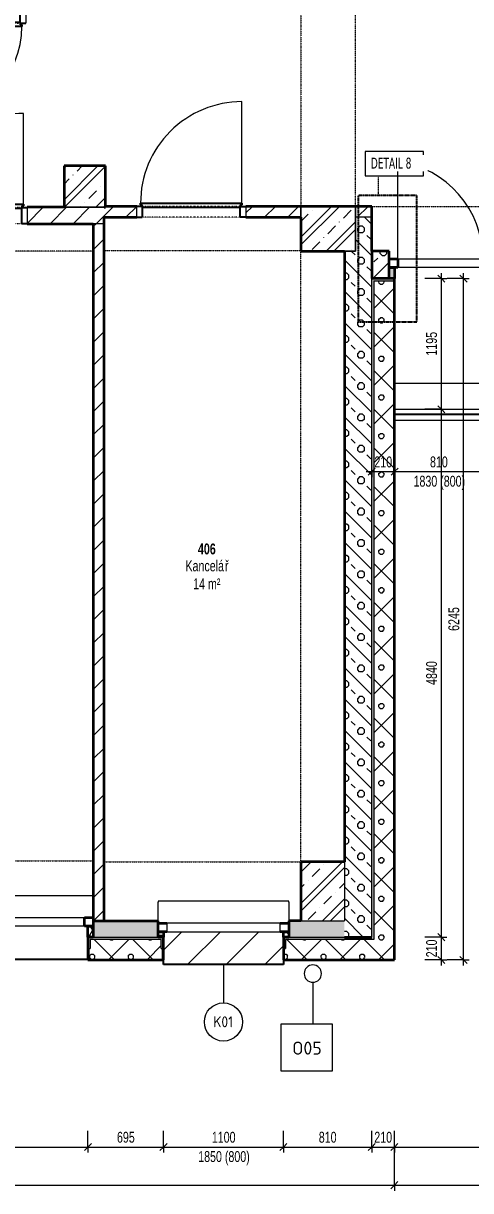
# Model space of a CAD drawing. Header units: millimetres. Extents: x -17526 to 208316, y -45352 to 20466.
# Drawn here: x 142228 to 146331, y -32550 to -21850 of the extents above; entities that cross this region are included whole.
import ezdxf

# ---------------------------------------------------------------- set-up
doc = ezdxf.new("R2010")
doc.units = ezdxf.units.MM
for name, pattern in [('3_Čárkovaná 2_5mm', [5, 2.5, -2.5]), ('Dash dot dot', [5, 2, -1, 0, -1, 0, -1]), ('Čerchovaná se dvěma tečkami', [2.59, 1, -0.53, 0, -0.53, 0, -0.53])]:
    doc.linetypes.add(name, pattern=pattern)
for name, color, linetype, lineweight in [('A-ANNO-DIMS', 211, 'Continuous', 9), ('A-ANNO-DIMS-50', 211, 'Continuous', 9), ('A-AREA-IDEN', 2, 'Continuous', 9), ('A-DETL', 90, 'Continuous', 9), ('A-DOOR', 31, 'Continuous', 9), ('A-DOOR-FRAM', 31, 'Continuous', 9), ('A-FLOR', 192, 'Continuous', 9), ('A-FLOR-HRAL', 11, 'Continuous', 9), ('A-GENM', 13, 'Continuous', 9), ('A-GLAZ', 151, 'Continuous', 9), ('A-ROOF-OTLN', 132, 'Continuous', 13), ('A-WALL', 113, 'Continuous', 9), ('A-WALL-PATT', 111, 'Continuous', 9), ('E-POWR-CNDT-IDEN', 130, 'Continuous', 9), ('E-POWR-RISE', 130, 'Continuous', 13), ('G-ANNO-TEXT', 231, 'Continuous', 9), ('Q-SPCQ', 91, 'Continuous', 9), ('Q-SPCQ-IDEN', 132, 'Continuous', 9), ('S-COLS', 52, 'Continuous', 9)]:
    doc.layers.add(name, color=color, linetype=linetype, lineweight=lineweight)
doc.styles.add('Arial_4', font='arial.ttf', dxfattribs={"width": 0.7, "height": 100})
doc.styles.add('Arial_B', font='arialbd.ttf', dxfattribs={"width": 0.7, "height": 100})
doc.styles.add('ISOCPEUR', font='isocpeur.ttf', dxfattribs={"width": 0.9, "height": 100})
doc.styles.add('ISOCPEUR_1', font='isocpeur.ttf', dxfattribs={"height": 119.0625})
doc.styles.add('Tahoma', font='tahoma.ttf', dxfattribs={"width": 0.7, "height": 100})
doc.dimstyles.new('Vnitřní_-_průhledné', dxfattribs={"dimscale": 304.8, "dimtxt": 102.02594, "dimasz": 0.213255, "dimexe": 0.164042, "dimexo": 0.0625, "dimgap": 0.032808, "dimtad": 1, "dimdec": 0, "dimrnd": 5, "dimzin": 0, "dimdsep": 46, "dimtxsty": 'Arial_4', "dimblk1": 'OBLIQUE', "dimblk2": 'OBLIQUE', "dimsah": 1, "dimcen": 0.09, "dimdle": 0.164042, "dimazin": 0, "dimtfac": 1, "dimtdec": 4, "dimtix": 1, "dimtmove": 0, "dimatfit": 3, "dimfxl": 0.492126, "dimfxlon": 1, "dimtvp": 1, "dimtolj": 1, "dimtzin": 0, "dimarcsym": 2})
pattern_1 = [(45, (73033.68, 0), (-106.06602, 106.06602), [])]
pattern_2 = [(45, (73033.68, 0), (0.0007, 353.5527), []), (315, (73033.68, 0), (353.5527, -0.0007), []), (270, (73187.36, 9.56), (176.771, -176.771), [19.139, -334.416]), (270, (73233.55, 9.56), (176.771, -176.771), [19.139, -334.416]), (0, (73200.25, 23.1), (176.771, 176.771), [19.139, -334.416]), (0, (73200.25, -23.1), (176.771, 176.771), [19.139, -334.416]), (45, (73187.36, 9.56), (0.0007, 353.5527), [19.139, -230.861]), (45, (73220.03, -23.1), (0.0007, 353.5527), [19.139, -230.861]), (315, (73220.03, 23.1), (353.5534, 0), [19.139, -230.861]), (315, (73187.36, -9.56), (353.5527, -0.0007), [19.139, -230.861])]
pattern_3 = [(45, (73033.68, 0), (-179.6051, 179.6051), []), (45, (73105.52, 0), (-179.6051, 179.6051), []), (45, (73249.2, 0), (-107.7631, 251.4472), [101.6, -50.8, 1.676, -49.124])]

# ---------------------------------------------------------------- blocks, each defined once
blk = doc.blocks.new('OKNO_1k_nadsvetlik - OKNO_1k_nadsvetlik_1200 x 1850-2306719-2NP_NÁVRH B')
at = {"layer": 'A-GLAZ', "lineweight": 13}
h = blk.add_hatch(dxfattribs=at)
h.set_pattern_fill('FP_138', color=256, style=0, pattern_type=2)
h.set_pattern_definition([(0, (-71029.84, 30151.56), (75, 43.3), [50, -100]), (60, (-70979.84, 30151.56), (0.0011, 86.601905), [50, -100]), (300, (-70979.84, 30151.56), (74.9989, -43.301905), [50, -100])])
h.paths.add_polyline_path([(-600, -75), (-550, -75), (-550, -25), (-600, -25)])
h.paths.add_polyline_path([(599, -75), (600, -75), (600, -25), (550, -25), (550, -75), (570, -75)])
at = {"layer": 'A-GLAZ', "lineweight": 35}
for p, q in [((-600, 55), (-520, 55)), ((520, 55), (600, 55)), ((-600, -25), (-550, -25)), ((-520, -25), (-600, -25)), ((-550, -25), (-550, -75)), ((600, -25), (520, -25)), ((550, -25), (600, -25)), ((550, -75), (550, -25))]:
    blk.add_line(p, q, dxfattribs=at)
at = {"layer": 'A-GLAZ', "lineweight": 13}
for p, q in [((520, 55), (-520, 55)), ((-520, 55), (-520, -25)), ((520, -25), (520, 55)), ((-520, -25), (520, -25))]:
    blk.add_line(p, q, dxfattribs=at)
blk = doc.blocks.new('parapet s nosem_vnitní - parapet s nosem_vnitní-1280362-2NP_NÁVRH B')
at = {"layer": 'A-GENM', "lineweight": 13}
for p, q in [((600, 200), (-600, 200)), ((-600, 200), (-600, 190)), ((-600, 20), (-600, 190)), ((600, 190), (600, 200)), ((600, 190), (600, 20))]:
    blk.add_line(p, q, dxfattribs=at)
blk = doc.blocks.new('parapet_ext - parapet_ext-1802165-2NP_NÁVRH B')
at = {"layer": 'Q-SPCQ', "lineweight": 13}
h = blk.add_hatch(dxfattribs=at)
h.set_pattern_fill('FP_139', color=21, style=0, pattern_type=2)
h.set_pattern_definition([(45, (-71029.84, 30176.56), (-176.7767, 176.7767), [])])
h.paths.add_polyline_path([(550, -300), (550, 0), (-550, 0), (-550, -300), (520, -300)])
at = {"layer": 'Q-SPCQ', "color": 241, "lineweight": 25}
for p, q in [((-550, -300), (-550, -258)), ((550, -300), (-550, -300)), ((550, -258), (550, -300))]:
    blk.add_line(p, q, dxfattribs=at)
blk = doc.blocks.new('DVERE_1k_oblozka - DD03_01_900x1970_koupelna-1549518-2NP_NÁVRH B')
at = {"layer": 'A-DOOR', "lineweight": 13}
for p, q in [((-500, 53), (-450, 53)), ((-500, -47), (-500, 53)), ((-450, 53), (-450, -47)), ((450, 53), (500, 53)), ((450, -47), (450, 53)), ((500, 53), (500, -47)), ((-450, -47), (-500, -47)), ((-465, -47), (-465, -1007)), ((355, -77), (-355, -77)), ((500, -47), (450, -47)), ((465, -77), (465, -47))]:
    blk.add_line(p, q, dxfattribs=at)
at = {"layer": 'A-DOOR', "linetype": 'Čerchovaná se dvěma tečkami', "lineweight": 13}
for p, q in [((-450, 53), (450, 53)), ((-450, -47), (450, -47))]:
    blk.add_line(p, q, dxfattribs=at)
at = {"layer": 'A-DOOR', "lineweight": 25}
for p, q in [((-465, -62), (-450, -62)), ((-465, -77), (-465, -62)), ((465, -77), (-465, -77)), ((-450, -37), (450, -37)), ((-450, -62), (-450, -47)), ((450, -47), (450, -62)), ((450, -62), (465, -62)), ((465, -62), (465, -77))]:
    blk.add_line(p, q, dxfattribs=at)
at = {"layer": 'A-DOOR', "lineweight": 13}
blk.add_arc((-465, -77), 930, 270, 0, dxfattribs=at)
at = {"layer": 'A-DOOR-FRAM', "lineweight": 25}
for p, q in [((-500, 53), (-450, 53)), ((-450, 53), (-450, -47)), ((450, -47), (450, 53)), ((500, 53), (450, 53)), ((-450, -47), (-500, -47)), ((450, -47), (500, -47))]:
    blk.add_line(p, q, dxfattribs=at)
blk = doc.blocks.new('DVERE_1k_oblozka - DD03_01_800x1970_koupelna-1549528-2NP_NÁVRH B')
at = {"layer": 'A-DOOR', "lineweight": 13}
for p, q in [((-450, 78), (-400, 78)), ((-450, -72), (-450, 78)), ((-400, 78), (-400, -72)), ((400, 78), (450, 78)), ((400, -72), (400, 78)), ((450, 78), (450, -72)), ((-400, -72), (-450, -72)), ((-415, -72), (-415, -932)), ((305, -102), (-305, -102)), ((450, -72), (400, -72)), ((415, -102), (415, -72))]:
    blk.add_line(p, q, dxfattribs=at)
at = {"layer": 'A-DOOR', "linetype": 'Čerchovaná se dvěma tečkami', "lineweight": 13}
for p, q in [((-400, 78), (400, 78)), ((-400, -72), (400, -72))]:
    blk.add_line(p, q, dxfattribs=at)
at = {"layer": 'A-DOOR', "lineweight": 25}
for p, q in [((-415, -87), (-400, -87)), ((-415, -102), (-415, -87)), ((415, -102), (-415, -102)), ((-400, -62), (400, -62)), ((-400, -87), (-400, -72)), ((400, -72), (400, -87)), ((400, -87), (415, -87)), ((415, -87), (415, -102))]:
    blk.add_line(p, q, dxfattribs=at)
at = {"layer": 'A-DOOR', "lineweight": 13}
blk.add_arc((-415, -102), 830, 270, 0, dxfattribs=at)
at = {"layer": 'A-DOOR-FRAM', "lineweight": 25}
for p, q in [((-450, 78), (-400, 78)), ((-400, 78), (-400, -72)), ((400, -72), (400, 78)), ((450, 78), (400, 78)), ((-400, -72), (-450, -72)), ((400, -72), (450, -72))]:
    blk.add_line(p, q, dxfattribs=at)
blk = doc.blocks.new('DVERE_1k_oblozka - DD03_01_800x1970_koupelna-1549510-2NP_NÁVRH B')
at = {"layer": 'A-DOOR', "lineweight": 13}
for p, q in [((-450, 53), (-400, 53)), ((-450, -47), (-450, 53)), ((-400, 53), (-400, -47)), ((400, 53), (450, 53)), ((400, -47), (400, 53)), ((450, 53), (450, -47)), ((-400, -47), (-450, -47)), ((-415, -47), (-415, -907)), ((305, -77), (-305, -77)), ((450, -47), (400, -47)), ((415, -77), (415, -47))]:
    blk.add_line(p, q, dxfattribs=at)
at = {"layer": 'A-DOOR', "linetype": 'Čerchovaná se dvěma tečkami', "lineweight": 13}
for p, q in [((-400, 53), (400, 53)), ((-400, -47), (400, -47))]:
    blk.add_line(p, q, dxfattribs=at)
at = {"layer": 'A-DOOR', "lineweight": 25}
for p, q in [((-415, -62), (-400, -62)), ((-415, -77), (-415, -62)), ((415, -77), (-415, -77)), ((-400, -37), (400, -37)), ((-400, -62), (-400, -47)), ((400, -47), (400, -62)), ((400, -62), (415, -62)), ((415, -62), (415, -77))]:
    blk.add_line(p, q, dxfattribs=at)
at = {"layer": 'A-DOOR', "lineweight": 13}
blk.add_arc((-415, -77), 830, 270, 0, dxfattribs=at)
at = {"layer": 'A-DOOR-FRAM', "lineweight": 25}
for p, q in [((-450, 53), (-400, 53)), ((-400, 53), (-400, -47)), ((400, -47), (400, 53)), ((450, 53), (400, 53)), ((-400, -47), (-450, -47)), ((400, -47), (450, -47))]:
    blk.add_line(p, q, dxfattribs=at)
blk = doc.blocks.new('OKNO_4k_nadsvetlik_dveře - OKNO_4k_nadsvetlik_dveře_4730 x 1830-1978423-2NP_NÁVRH B')
at = {"layer": 'A-GLAZ', "lineweight": 13}
h = blk.add_hatch(dxfattribs=at)
h.set_pattern_fill('FP_161', color=21, style=0, pattern_type=2)
h.set_pattern_definition([(0, (-74914.626, 24064.283), (75, 43.3), [50, -100]), (60, (-74864.626, 24064.283), (0.0011, 86.601905), [50, -100]), (300, (-74864.626, 24064.283), (74.9989, -43.301905), [50, -100])])
h.paths.add_polyline_path([(2315, -125), (2365, -125), (2365, -25), (2315, -25), (2315, -125)])
h.paths.add_polyline_path([(-2325, -125), (-2315, -125), (-2315, -25), (-2365, -25), (-2365, -125)])
at = {"layer": 'A-GLAZ', "color": 20, "lineweight": 35}
for p, q in [((-2365, 55), (-2285, 55)), ((-2285, 55), (-2285, -25)), ((-1505, 55), (-1425, 55)), ((-1505, -25), (-1505, 55)), ((-1425, 55), (-1425, -25)), ((-225, 55), (-145, 55)), ((-225, -25), (-225, 55)), ((-145, 55), (-145, -25)), ((1055, 55), (1135, 55)), ((1055, -25), (1055, 55)), ((1135, 55), (1135, -25)), ((2285, 55), (2365, 55)), ((2285, -25), (2285, 55)), ((-2365, -25), (-2315, -25)), ((-2285, -25), (-2365, -25)), ((-2315, -25), (-2315, -125)), ((-1425, -25), (-1505, -25)), ((-145, -25), (-225, -25)), ((1135, -25), (1055, -25)), ((2365, -25), (2285, -25)), ((2315, -25), (2365, -25)), ((2315, -125), (2315, -25))]:
    blk.add_line(p, q, dxfattribs=at)
at = {"layer": 'A-GLAZ', "color": 21, "lineweight": 13}
for p, q in [((-2285, 55), (-1505, 55)), ((-1425, 55), (-225, 55)), ((-145, 55), (1055, 55)), ((1135, 55), (2285, 55)), ((-1505, -25), (-2285, -25)), ((-1475, -126), (-1475, -25)), ((-225, -25), (-1425, -25)), ((1055, -25), (-145, -25)), ((2285, -25), (1135, -25)), ((-1465, -126), (-1475, -126))]:
    blk.add_line(p, q, dxfattribs=at)
blk = doc.blocks.new('Zábradlí - Zábradlí-1250078-2NP_NÁVRH B')
at = {"layer": 'A-FLOR-HRAL', "color": 21, "lineweight": 13}
for p, q in [((72598, -25437), (77232, -25437)), ((72598, -25487), (77232, -25487))]:
    blk.add_line(p, q, dxfattribs=at)
blk = doc.blocks.new('OKNO_3k_nadsvetlik - OKNO_3k_nadsvetlik_3460 x 1800-2306715-2NP_NÁVRH B')
at = {"layer": 'A-GLAZ', "lineweight": 13}
h = blk.add_hatch(dxfattribs=at)
h.set_pattern_fill('FP_213', color=21, style=0, pattern_type=2)
h.set_pattern_definition([(0, (-68106.38, 30151.56), (75, 43.3), [50, -100]), (60, (-68056.38, 30151.56), (0.0011, 86.601905), [50, -100]), (300, (-68056.38, 30151.56), (74.9989, -43.301905), [50, -100])])
h.paths.add_polyline_path([(1680, -75), (1730, -75), (1730, 25), (1680, 25)])
h.paths.add_polyline_path([(-1680, -75), (-1680, -75), (-1680, 25), (-1730, 25), (-1730, -75), (-1685, -75)])
at = {"layer": 'A-GLAZ', "color": 20, "lineweight": 35}
for p, q in [((-1730, 105), (-1650, 105)), ((-1730, 75), (-1730, 105)), ((-1730, 25), (-1680, 25)), ((-1650, 25), (-1730, 25)), ((-1680, 25), (-1680, -75)), ((-1650, 105), (-1650, 25)), ((-620, 105), (-540, 105)), ((-620, 25), (-620, 105)), ((-540, 25), (-620, 25)), ((-540, 105), (-540, 25)), ((540, 105), (620, 105)), ((540, 25), (540, 105)), ((620, 25), (540, 25)), ((620, 105), (620, 25)), ((1650, 105), (1730, 105)), ((1650, 25), (1650, 105)), ((1730, 25), (1650, 25)), ((1680, 25), (1730, 25)), ((1680, -75), (1680, 25))]:
    blk.add_line(p, q, dxfattribs=at)
at = {"layer": 'A-GLAZ', "color": 21, "lineweight": 13}
for p, q in [((-1650, 105), (-620, 105)), ((-620, 25), (-1650, 25)), ((-540, 105), (540, 105)), ((540, 25), (-540, 25)), ((620, 105), (1650, 105)), ((1650, 25), (620, 25))]:
    blk.add_line(p, q, dxfattribs=at)
blk = doc.blocks.new('parapet s nosem_vnitní - parapet s nosem_vnitní-1466567-2NP_NÁVRH B')
at = {"layer": 'A-GENM', "color": 21, "lineweight": 13}
for p, q in [((1730, 200), (-1730, 200)), ((-1730, 200), (-1730, 190)), ((-1730, 0), (-1730, 190))]:
    blk.add_line(p, q, dxfattribs=at)
blk = doc.blocks.new('parapet_ext - parapet_ext-1802069-2NP_NÁVRH B')
at = {"layer": 'Q-SPCQ', "color": 21, "lineweight": 13}
blk.add_line((1680, -300), (-1680, -300), dxfattribs=at)
blk = doc.blocks.new('DIMBLOCK47-2NP_NÁVRH B')
at = {"layer": 'A-ANNO-DIMS-50'}
for p, q in [((145631, -32150), (145631, -32000)), ((150265, -32150), (150265, -32000)), ((145581, -32150), (150265, -32150)), ((145631, -32150), (145631, -32200)), ((150265, -32150), (150265, -32200))]:
    blk.add_line(p, q, dxfattribs=at)
at = {"layer": 'A-ANNO-DIMS-50', "lineweight": 18}
for p, q in [((145631, -32150), (145599, -32183)), ((145631, -32150), (145664, -32118)), ((150265, -32150), (150233, -32183)), ((150265, -32150), (150298, -32118))]:
    blk.add_line(p, q, dxfattribs=at)
at = {"layer": 'A-ANNO-DIMS-50', "color": 0, "insert": (147842, -32010), "char_height": 100, "width": 256.16, "attachment_point": 1, "line_spacing_factor": 0.941778, "style": 'Arial_4'}
blk.add_mtext('4635', dxfattribs=at)
blk = doc.blocks.new('_Oblique')
at = {"color": 0, "linetype": 'ByBlock', "lineweight": -2}
blk.add_line((-0.5, -0.5), (0.5, 0.5), dxfattribs=at)
blk = doc.blocks.new('DIMBLOCK65-2NP_NÁVRH B')
at = {"layer": 'A-ANNO-DIMS-50'}
for p, q in [((145423, -25959), (145423, -25809)), ((145633, -25959), (145633, -25809)), ((145373, -25959), (145633, -25959)), ((145423, -25959), (145423, -26009)), ((145633, -25959), (145633, -26009))]:
    blk.add_line(p, q, dxfattribs=at)
at = {"layer": 'A-ANNO-DIMS-50', "lineweight": 18}
for p, q in [((145423, -25959), (145391, -25992)), ((145423, -25959), (145456, -25927)), ((145633, -25959), (145601, -25992)), ((145633, -25959), (145666, -25927))]:
    blk.add_line(p, q, dxfattribs=at)
at = {"layer": 'A-ANNO-DIMS-50', "color": 0, "insert": (145448, -25820), "char_height": 100, "width": 192.12, "attachment_point": 1, "line_spacing_factor": 0.941778, "style": 'Arial_4'}
blk.add_mtext('210', dxfattribs=at)
blk = doc.blocks.new('DIMBLOCK66-2NP_NÁVRH B')
at = {"layer": 'A-ANNO-DIMS-50'}
for p, q in [((145633, -25959), (145633, -25809)), ((146443, -25959), (146443, -25809)), ((145633, -25959), (146443, -25959)), ((145633, -25959), (145633, -26009)), ((146443, -25959), (146443, -26009))]:
    blk.add_line(p, q, dxfattribs=at)
at = {"layer": 'A-ANNO-DIMS-50', "lineweight": 18}
for p, q in [((145633, -25959), (145601, -25992)), ((145633, -25959), (145666, -25927)), ((146443, -25959), (146411, -25992)), ((146443, -25959), (146476, -25927))]:
    blk.add_line(p, q, dxfattribs=at)
at = {"layer": 'A-ANNO-DIMS-50', "color": 0, "char_height": 100, "attachment_point": 1, "line_spacing_factor": 0.941778, "style": 'Arial_4'}
for s, insert, width in [('810', (145958, -25820), 192.12), ('1830 (800)', (145807, -25997), 555.65)]:
    blk.add_mtext(s, dxfattribs=dict(at, insert=insert, width=width))
blk = doc.blocks.new('DIMBLOCK83-2NP_NÁVRH B')
at = {"layer": 'A-ANNO-DIMS-50'}
for p, q in [((139460, -32150), (139460, -31888)), ((142820, -32150), (142820, -32000)), ((139460, -32150), (142820, -32150)), ((139460, -32150), (139460, -32200)), ((142820, -32150), (142820, -32200))]:
    blk.add_line(p, q, dxfattribs=at)
at = {"layer": 'A-ANNO-DIMS-50', "lineweight": 18}
for p, q in [((139460, -32150), (139428, -32183)), ((139460, -32150), (139493, -32118)), ((142820, -32150), (142788, -32183)), ((142820, -32150), (142853, -32118))]:
    blk.add_line(p, q, dxfattribs=at)
at = {"layer": 'A-ANNO-DIMS-50', "color": 0, "char_height": 100, "attachment_point": 1, "line_spacing_factor": 0.941778, "style": 'Arial_4'}
for s, insert, width in [('3360', (141033, -32010), 256.16), ('1800 (800)', (140909, -32187), 555.65)]:
    blk.add_mtext(s, dxfattribs=dict(at, insert=insert, width=width))
blk = doc.blocks.new('DIMBLOCK84-2NP_NÁVRH B')
at = {"layer": 'A-ANNO-DIMS-50'}
for p, q in [((142820, -32150), (142820, -32000)), ((143514, -32150), (143514, -32000)), ((142820, -32150), (143514, -32150)), ((142820, -32150), (142820, -32200)), ((143514, -32150), (143514, -32200))]:
    blk.add_line(p, q, dxfattribs=at)
at = {"layer": 'A-ANNO-DIMS-50', "lineweight": 18}
for p, q in [((142820, -32150), (142788, -32183)), ((142820, -32150), (142853, -32118)), ((143514, -32150), (143481, -32183)), ((143514, -32150), (143546, -32118))]:
    blk.add_line(p, q, dxfattribs=at)
at = {"layer": 'A-ANNO-DIMS-50', "color": 0, "insert": (143087, -32010), "char_height": 100, "width": 192.12, "attachment_point": 1, "line_spacing_factor": 0.941778, "style": 'Arial_4'}
blk.add_mtext('695', dxfattribs=at)
blk = doc.blocks.new('DIMBLOCK85-2NP_NÁVRH B')
at = {"layer": 'A-ANNO-DIMS-50'}
for p, q in [((143514, -32150), (143514, -32000)), ((144614, -32150), (144614, -32000)), ((143514, -32150), (144614, -32150)), ((143514, -32150), (143514, -32200)), ((144614, -32150), (144614, -32200))]:
    blk.add_line(p, q, dxfattribs=at)
at = {"layer": 'A-ANNO-DIMS-50', "lineweight": 18}
for p, q in [((143514, -32150), (143481, -32183)), ((143514, -32150), (143546, -32118)), ((144614, -32150), (144581, -32183)), ((144614, -32150), (144646, -32118))]:
    blk.add_line(p, q, dxfattribs=at)
at = {"layer": 'A-ANNO-DIMS-50', "color": 0, "char_height": 100, "attachment_point": 1, "line_spacing_factor": 0.941778, "style": 'Arial_4'}
for s, insert, width in [('1100', (143957, -32010), 256.16), ('1850 (800)', (143832, -32187), 555.65)]:
    blk.add_mtext(s, dxfattribs=dict(at, insert=insert, width=width))
blk = doc.blocks.new('DIMBLOCK86-2NP_NÁVRH B')
at = {"layer": 'A-ANNO-DIMS-50'}
for p, q in [((144614, -32150), (144614, -32000)), ((145423, -32150), (145423, -32000)), ((144614, -32150), (145423, -32150)), ((144614, -32150), (144614, -32200)), ((145423, -32150), (145423, -32200))]:
    blk.add_line(p, q, dxfattribs=at)
at = {"layer": 'A-ANNO-DIMS-50', "lineweight": 18}
for p, q in [((144614, -32150), (144581, -32183)), ((144614, -32150), (144646, -32118)), ((145423, -32150), (145391, -32183)), ((145423, -32150), (145456, -32118))]:
    blk.add_line(p, q, dxfattribs=at)
at = {"layer": 'A-ANNO-DIMS-50', "color": 0, "insert": (144938, -32010), "char_height": 100, "width": 192.12, "attachment_point": 1, "line_spacing_factor": 0.941778, "style": 'Arial_4'}
blk.add_mtext('810', dxfattribs=at)
blk = doc.blocks.new('DIMBLOCK87-2NP_NÁVRH B')
at = {"layer": 'A-ANNO-DIMS-50'}
for p, q in [((145423, -32150), (145423, -32000)), ((145631, -32150), (145631, -32000)), ((145423, -32150), (145681, -32150)), ((145423, -32150), (145423, -32200)), ((145631, -32150), (145631, -32200))]:
    blk.add_line(p, q, dxfattribs=at)
at = {"layer": 'A-ANNO-DIMS-50', "lineweight": 18}
for p, q in [((145423, -32150), (145391, -32183)), ((145423, -32150), (145456, -32118)), ((145631, -32150), (145599, -32183)), ((145631, -32150), (145664, -32118))]:
    blk.add_line(p, q, dxfattribs=at)
at = {"layer": 'A-ANNO-DIMS-50', "color": 0, "insert": (145447, -32010), "char_height": 100, "width": 192.12, "attachment_point": 1, "line_spacing_factor": 0.941778, "style": 'Arial_4'}
blk.add_mtext('210', dxfattribs=at)
blk = doc.blocks.new('DIMBLOCK96-2NP_NÁVRH B')
at = {"layer": 'A-ANNO-DIMS-50'}
for p, q in [((126317, -32500), (126317, -32150)), ((145631, -32500), (145631, -32170)), ((126267, -32500), (145631, -32500)), ((126317, -32500), (126317, -32550)), ((145631, -32500), (145631, -32550))]:
    blk.add_line(p, q, dxfattribs=at)
at = {"layer": 'A-ANNO-DIMS-50', "lineweight": 18}
for p, q in [((126317, -32500), (126285, -32532)), ((126317, -32500), (126350, -32467)), ((145631, -32500), (145599, -32532)), ((145631, -32500), (145664, -32467))]:
    blk.add_line(p, q, dxfattribs=at)
at = {"layer": 'A-ANNO-DIMS-50', "color": 0, "insert": (135841, -32360), "char_height": 100, "width": 320.2, "attachment_point": 1, "line_spacing_factor": 0.941778, "style": 'Arial_4'}
blk.add_mtext('19315', dxfattribs=at)
blk = doc.blocks.new('DIMBLOCK97-2NP_NÁVRH B')
at = {"layer": 'A-ANNO-DIMS-50'}
for p, q in [((145631, -32500), (145631, -32170)), ((150265, -32500), (150265, -32150)), ((145631, -32500), (150265, -32500)), ((145631, -32500), (145631, -32550)), ((150265, -32500), (150265, -32550))]:
    blk.add_line(p, q, dxfattribs=at)
at = {"layer": 'A-ANNO-DIMS-50', "lineweight": 18}
for p, q in [((145631, -32500), (145599, -32532)), ((145631, -32500), (145664, -32467)), ((150265, -32500), (150233, -32532)), ((150265, -32500), (150298, -32467))]:
    blk.add_line(p, q, dxfattribs=at)
at = {"layer": 'A-ANNO-DIMS-50', "color": 0, "insert": (147842, -32360), "char_height": 100, "width": 256.16, "attachment_point": 1, "line_spacing_factor": 0.941778, "style": 'Arial_4'}
blk.add_mtext('4635', dxfattribs=at)
blk = doc.blocks.new('DIMBLOCK99-2NP_NÁVRH B')
at = {"layer": 'A-ANNO-DIMS-50', "lineweight": 18}
for p, q in [((146266, -24190), (146233, -24158)), ((146266, -24190), (146298, -24223)), ((146266, -30435), (146233, -30402)), ((146266, -30435), (146298, -30467))]:
    blk.add_line(p, q, dxfattribs=at)
at = {"layer": 'A-ANNO-DIMS-50'}
for p, q in [((146266, -30485), (146266, -24140)), ((146266, -24190), (146116, -24190)), ((146266, -24190), (146316, -24190)), ((146266, -30435), (146116, -30435)), ((146266, -30435), (146316, -30435))]:
    blk.add_line(p, q, dxfattribs=at)
at = {"layer": 'A-ANNO-DIMS-50', "color": 0, "insert": (146126, -27419), "char_height": 100, "width": 256.16, "attachment_point": 1, "rotation": 90, "line_spacing_factor": 0.941778, "style": 'Arial_4'}
blk.add_mtext('6245', dxfattribs=at)
blk = doc.blocks.new('DIMBLOCK136-2NP_NÁVRH B')
at = {"layer": 'A-ANNO-DIMS-50'}
for p, q in [((146062, -30227), (145912, -30227)), ((146062, -30485), (146062, -30227)), ((146062, -30227), (146112, -30227)), ((146062, -30435), (145912, -30435)), ((146062, -30435), (146112, -30435))]:
    blk.add_line(p, q, dxfattribs=at)
at = {"layer": 'A-ANNO-DIMS-50', "lineweight": 18}
for p, q in [((146062, -30227), (146029, -30194)), ((146062, -30227), (146094, -30259)), ((146062, -30435), (146029, -30402)), ((146062, -30435), (146094, -30467))]:
    blk.add_line(p, q, dxfattribs=at)
at = {"layer": 'A-ANNO-DIMS-50', "color": 0, "insert": (145922, -30411), "char_height": 100, "width": 192.12, "attachment_point": 1, "rotation": 90, "line_spacing_factor": 0.941778, "style": 'Arial_4'}
blk.add_mtext('210', dxfattribs=at)
blk = doc.blocks.new('DIMBLOCK137-2NP_NÁVRH B')
at = {"layer": 'A-ANNO-DIMS-50', "lineweight": 18}
for p, q in [((146062, -25387), (146029, -25355)), ((146062, -25387), (146094, -25420)), ((146062, -30227), (146029, -30194)), ((146062, -30227), (146094, -30259))]:
    blk.add_line(p, q, dxfattribs=at)
at = {"layer": 'A-ANNO-DIMS-50'}
for p, q in [((146062, -25387), (145912, -25387)), ((146062, -30227), (146062, -25387)), ((146062, -25387), (146112, -25387)), ((146062, -30227), (145912, -30227)), ((146062, -30227), (146112, -30227))]:
    blk.add_line(p, q, dxfattribs=at)
at = {"layer": 'A-ANNO-DIMS-50', "color": 0, "insert": (145922, -27914), "char_height": 100, "width": 256.16, "attachment_point": 1, "rotation": 90, "line_spacing_factor": 0.941778, "style": 'Arial_4'}
blk.add_mtext('4840', dxfattribs=at)
blk = doc.blocks.new('DIMBLOCK138-2NP_NÁVRH B')
at = {"layer": 'A-ANNO-DIMS-50', "lineweight": 18}
for p, q in [((146062, -24190), (146029, -24158)), ((146062, -24190), (146094, -24223)), ((146062, -25387), (146029, -25355)), ((146062, -25387), (146094, -25420))]:
    blk.add_line(p, q, dxfattribs=at)
at = {"layer": 'A-ANNO-DIMS-50'}
for p, q in [((146062, -25387), (146062, -24140)), ((146062, -24190), (145912, -24190)), ((146062, -24190), (146112, -24190)), ((146062, -25387), (145912, -25387)), ((146062, -25387), (146112, -25387))]:
    blk.add_line(p, q, dxfattribs=at)
at = {"layer": 'A-ANNO-DIMS-50', "color": 0, "insert": (145922, -24896), "char_height": 100, "width": 256.16, "attachment_point": 1, "rotation": 90, "line_spacing_factor": 0.941778, "style": 'Arial_4'}
blk.add_mtext('1195', dxfattribs=at)
blk = doc.blocks.new('Popiska speciální vybavení - Popiska okna_Bublina-1426311-2NP_NÁVRH B')
at = {"layer": 'Q-SPCQ-IDEN'}
blk.add_circle((0, 0), 3.5, dxfattribs=at)

msp = doc.modelspace()

# ---------------------------------------------------------------- hatches: boundary and pattern name
at = {"layer": 'A-WALL-PATT', "lineweight": 13}
h = msp.add_hatch(dxfattribs=at)
h.set_pattern_fill('FP_124', color=256, style=0, pattern_type=2)
h.set_pattern_definition(pattern_1)
h.paths.add_polyline_path([(142970.1, -23686.6), (142970.1, -23536.6), (142263.3, -23536.6), (142263.3, -23686.6), (142870.1, -23686.6)])
h.paths.add_polyline_path([(141074, -23686.6), (141363.3, -23686.6), (141363.3, -23536.6), (139170.4, -23536.6), (139170.4, -23686.6), (139173.3, -23686.6)])
h.paths.add_polyline_path([(138770.4, -23686.6), (138770.4, -23536.6), (138761.6, -23536.6), (138761.6, -23686.6)])
h = msp.add_hatch(dxfattribs=at)
h.set_pattern_fill('FP_124', color=256, style=0, pattern_type=2)
h.set_pattern_definition(pattern_1)
h.paths.add_polyline_path([(145273.6, -23627.7), (145423.3, -23627.7), (145423.3, -23527.7), (145273.6, -23527.7)])
h.paths.add_polyline_path([(144268.3, -23627.7), (144773.6, -23627.7), (144773.6, -23527.7), (144268.3, -23527.7), (144268.3, -23577.7)])
h.paths.add_polyline_path([(143268.3, -23627.7), (143268.3, -23527.7), (142970.1, -23527.7), (142970.1, -23627.7)])
h = msp.add_hatch(dxfattribs=at)
h.set_pattern_fill('FP_121', color=256, angle=45, style=0, pattern_type=2)
h.set_pattern_definition([(135, (145423.3, -26855.31), (-143.684, -143.684), []), (90, (145356, -26626.37), (-143.684, 143.684), [25.4, -261.968]), (135, (145356, -26600.97), (-143.684, -143.684), [25.4, -177.8]), (180, (145338.04, -26583), (-143.684, -143.684), [25.4, -261.968]), (225, (145312.64, -26583), (143.684, -143.684), [25.4, -177.8]), (90, (145294.68, -26626.37), (-143.684, 143.684), [25.4, -261.968]), (135, (145312.64, -26644.33), (-143.684, -143.684), [25.4, -177.8]), (180, (145338.04, -26644.33), (-143.684, -143.684), [25.4, -261.968]), (225, (145356, -26626.37), (143.684, -143.684), [25.4, -177.8]), (135, (145271.46, -26559.78), (-143.684, -143.684), [50.8, -152.4])])
h.paths.add_polyline_path([(145173.3, -30226.6), (145423.3, -30226.6), (145423.3, -23627.7), (145273.6, -23627.7), (145273.6, -23937.5), (145173.3, -23937.5), (145173.3, -30076.6)])
h = msp.add_hatch(dxfattribs=at)
h.set_pattern_fill('FP_124', color=256, style=0, pattern_type=2)
h.set_pattern_definition(pattern_1)
h.paths.add_polyline_path([(142970.1, -30076.6), (142970.1, -23686.6), (142870.1, -23686.6), (142870.1, -30076.6)])
h = msp.add_hatch(dxfattribs=at)
h.set_pattern_fill('FP_160', color=21, angle=45, style=0, pattern_type=2)
h.set_pattern_definition([(45, (148020.15, -24189.28), (-143.684, 143.684), []), (360, (148249.1, -24121.98), (143.684, 143.684), [25.4, -261.968]), (45, (148274.5, -24121.98), (-143.684, 143.684), [25.4, -177.8]), (90, (148292.46, -24104.02), (-143.684, 143.684), [25.4, -261.968]), (135, (148292.46, -24078.62), (-143.684, -143.684), [25.4, -177.8]), (360, (148249.1, -24060.66), (143.684, 143.684), [25.4, -261.968]), (45, (148231.13, -24078.62), (-143.684, 143.684), [25.4, -177.8]), (90, (148231.14, -24104.02), (-143.684, 143.684), [25.4, -261.968]), (135, (148249.1, -24121.98), (-143.684, -143.684), [25.4, -177.8]), (45, (148315.68, -24037.44), (-143.684, 143.684), [50.8, -152.4])])
h.paths.add_polyline_path([(150473.3, -24189.3), (150473.3, -23939.3), (150313.3, -23939.3), (150313.3, -24189.3)])
h.paths.add_polyline_path([(145423.3, -24189.3), (145583.3, -24189.3), (145583.3, -23939.3), (145423.3, -23939.3)])
at = {"layer": 'A-WALL-PATT'}
msp.add_hatch(color=11, dxfattribs=at).paths.add_polyline_path([(145423.3, -30226.6), (145443.3, -30226.6), (145443.3, -24189.3), (145423.3, -24189.3), (145423.3, -29233.8)])
h = msp.add_hatch(color=11, dxfattribs=at)
h.paths.add_polyline_path([(150271.3, -24293.3), (150283.3, -24293.3), (150283.3, -24209.3), (150473.3, -24209.3), (150473.3, -24189.3), (150263.3, -24189.3), (150263.3, -24293.3), (150266.3, -24293.3)])
h.paths.add_polyline_path([(145633.3, -24293.3), (145633.3, -24189.3), (145443.3, -24189.3), (145443.3, -24209.3), (145631.3, -24209.3), (145631.3, -24293.3)])
at = {"layer": 'A-WALL-PATT', "lineweight": 13}
h = msp.add_hatch(dxfattribs=at)
h.set_pattern_fill('FP_157', color=21, style=0, pattern_type=2)
h.set_pattern_definition(pattern_2)
h.paths.add_polyline_path([(145443.3, -30246.6), (145623.3, -30246.6), (145623.3, -24209.3), (145443.3, -24209.3), (145443.3, -30226.6)])
h = msp.add_hatch(dxfattribs=at)
h.set_pattern_fill('FP_157', color=21, style=0, pattern_type=2)
h.set_pattern_definition(pattern_2)
h.paths.add_polyline_path([(150271.3, -24389.3), (150453.3, -24389.3), (150453.3, -24209.3), (150283.3, -24209.3), (150283.3, -24293.3), (150271.3, -24293.3)])
h.paths.add_polyline_path([(145628.3, -24389.3), (145631.3, -24389.3), (145631.3, -24209.3), (145623.3, -24209.3), (145623.3, -24389.3)])
h = msp.add_hatch(dxfattribs=at)
h.set_pattern_fill('FP_125', color=256, angle=45, style=0, pattern_type=2)
h.set_pattern_definition([(45, (73033.68, 0), (-179.6051, 179.6051), []), (45, (73105.52, -5e-14), (-179.6051, 179.6051), []), (45, (73249.2, -2e-13), (-107.7631, 251.4472), [101.6, -50.8, 1.676, -49.124])])
h.paths.add_polyline_path([(145173.3, -30076.6), (145173.3, -29535.6), (144773.3, -29535.6), (144773.3, -30076.6), (145014.9, -30076.6)])
h = msp.add_hatch(dxfattribs=at)
h.set_pattern_fill('FP_122', color=256, angle=45, style=0, pattern_type=2)
h.set_pattern_definition([(45, (136046.02, -30226.56), (-143.684, 143.684), []), (360, (136274.97, -30159.26), (143.684, 143.684), [25.4, -261.968]), (45, (136300.37, -30159.26), (-143.684, 143.684), [25.4, -177.8]), (90, (136318.33, -30141.3), (-143.684, 143.684), [25.4, -261.968]), (135, (136318.33, -30115.9), (-143.684, -143.684), [25.4, -177.8]), (360, (136274.97, -30097.94), (143.684, 143.684), [25.4, -261.968]), (45, (136257.01, -30115.9), (-143.684, 143.684), [25.4, -177.8]), (90, (136257.01, -30141.3), (-143.684, 143.684), [25.4, -261.968]), (135, (136274.97, -30159.26), (-143.684, -143.684), [25.4, -177.8]), (45, (136341.55, -30074.72), (-143.684, 143.684), [50.8, -152.4])])
h.paths.add_polyline_path([(142870.1, -30226.6), (143463.5, -30226.6), (143463.5, -30076.6), (142870.1, -30076.6)])
h.paths.add_polyline_path([(145173.3, -30226.6), (145173.3, -30076.6), (144663.5, -30076.6), (144663.5, -30226.6), (145014.9, -30226.6)])
h.paths.add_polyline_path([(138709.5, -30226.6), (139270.1, -30226.6), (139270.1, -30076.6), (138683.3, -30076.6), (138683.3, -30226.6)])
h.paths.add_polyline_path([(136283.3, -30226.6), (136283.3, -30076.6), (135683.3, -30076.6), (135683.3, -30226.6), (136073.3, -30226.6)])
h.paths.add_polyline_path([(133283.3, -30226.6), (133283.3, -30076.6), (132683.3, -30076.6), (132683.3, -30226.6), (133192.2, -30226.6)])
h.paths.add_polyline_path([(130039.5, -30226.6), (130283.3, -30226.6), (130283.3, -30076.6), (129683.3, -30076.6), (129683.3, -30226.6)])
h.paths.add_polyline_path([(126950.1, -30226.6), (127308.3, -30226.6), (127308.3, -30076.6), (126775.1, -30076.6), (126775.1, -30226.6), (126930.1, -30226.6)])
h.paths.add_polyline_path([(128208.3, -30226.6), (128483.3, -30226.6), (128483.3, -30076.6), (128208.3, -30076.6)])
at = {"layer": 'A-WALL-PATT'}
h = msp.add_hatch(color=11, dxfattribs=at)
h.paths.add_polyline_path([(144633.5, -30330.6), (144633.5, -30246.6), (145443.3, -30246.6), (145443.3, -30226.6), (144613.5, -30226.6), (144613.5, -30330.6), (144621.5, -30330.6)])
h.paths.add_polyline_path([(142820.1, -30330.6), (142840.1, -30330.6), (142840.1, -30246.6), (143493.5, -30246.6), (143493.5, -30330.6), (143513.5, -30330.6), (143513.5, -30226.6), (142820.1, -30226.6), (142820.1, -30246.6)])
h.paths.add_polyline_path([(145628.3, -30246.6), (145631.3, -30246.6), (145631.3, -30226.6), (145623.3, -30226.6), (145623.3, -30246.6)])
at = {"layer": 'A-WALL-PATT', "lineweight": 13}
h = msp.add_hatch(dxfattribs=at)
h.set_pattern_fill('FP_157', color=21, style=0, pattern_type=2)
h.set_pattern_definition(pattern_2)
h.paths.add_polyline_path([(145014.9, -30426.6), (145631.3, -30426.6), (145631.3, -30246.6), (144633.5, -30246.6), (144633.5, -30330.6), (144621.5, -30330.6), (144621.5, -30426.6)])
h.paths.add_polyline_path([(142828.1, -30426.6), (143505.5, -30426.6), (143505.5, -30330.6), (143493.5, -30330.6), (143493.5, -30246.6), (142840.1, -30246.6), (142840.1, -30330.6), (142828.1, -30330.6)])
at = {"layer": 'S-COLS', "lineweight": 13}
h = msp.add_hatch(dxfattribs=at)
h.set_pattern_fill('FP_117', color=256, style=0, pattern_type=2)
h.set_pattern_definition(pattern_3)
h.paths.add_polyline_path([(142970.1, -23536.6), (142982.4, -23536.6), (142982.4, -23156.6), (142602.4, -23156.6), (142602.4, -23536.6)])
h = msp.add_hatch(dxfattribs=at)
h.set_pattern_fill('FP_117', color=256, style=0, pattern_type=2)
h.set_pattern_definition(pattern_3)
h.paths.add_polyline_path([(145014.9, -23937.5), (145273.6, -23937.5), (145273.6, -23527.5), (144773.6, -23527.7), (144773.6, -23937.5)])

# ---------------------------------------------------------------- linework, layer by layer
at = {"layer": 'A-DETL', "linetype": 'Dash dot dot', "lineweight": 13}
for p, q in [((144773.6, -20303.2), (144773.6, -23527.5)), ((145273.6, -23527.5), (145273.6, -20333.2)), ((145487, -23427.1), (145487, -23247.1)), ((145423.3, -23527.7), (150607, -23527.7)), ((142870.1, -23939.3), (139170.1, -23939.3)), ((144773.3, -23935.6), (142970.1, -23935.6)), ((144773.3, -29535.6), (144773.3, -23935.6)), ((139178, -29526.6), (142870.1, -29526.6)), ((142970.1, -29535.6), (144773.3, -29535.6))]:
    msp.add_line(p, q, dxfattribs=at)
at = {"layer": 'A-DETL', "lineweight": 13}
for p, q in [((145364.6, -23024.9), (145364.6, -23247.1)), ((145897.1, -23024.9), (145364.6, -23024.9)), ((145897.1, -23247.1), (145897.1, -23024.9)), ((145663.3, -24009.3), (145663.3, -23117.3)), ((145364.6, -23247.1), (145897.1, -23247.1))]:
    msp.add_line(p, q, dxfattribs=at)
at = {"layer": 'A-DETL', "linetype": '3_Čárkovaná 2_5mm', "lineweight": 25}
for p, q in [((145298.3, -23427.1), (145298.3, -24587.1)), ((145838.3, -23427.1), (145298.3, -23427.1)), ((145838.3, -24587.1), (145838.3, -23427.1)), ((145298.3, -24587.1), (145838.3, -24587.1))]:
    msp.add_line(p, q, dxfattribs=at)
at = {"layer": 'A-DETL', "lineweight": 13}
msp.add_arc((145543.3, -24009.3), 900, 0, 82.33774, dxfattribs=at)
at = {"layer": 'A-FLOR', "lineweight": 13}
msp.add_line((145631.3, -25149.3), (150265.3, -25149.3), dxfattribs=at)
at = {"layer": 'A-ROOF-OTLN', "color": 21}
for p, q in [((145631.3, -25387.3), (150263.3, -25387.3)), ((145631.3, -25429.3), (150263.3, -25429.3))]:
    msp.add_line(p, q, dxfattribs=at)
at = {"layer": 'A-WALL', "lineweight": 35}
for p, q in [((142602.4, -23536.6), (142263.3, -23536.6)), ((143268.3, -23527.7), (142970.1, -23527.7)), ((142970.1, -23527.7), (142970.1, -23536.6)), ((144773.6, -23527.7), (144268.3, -23527.7)), ((145423.3, -23527.7), (145273.6, -23527.7)), ((145423.3, -23939.3), (145423.3, -23527.7)), ((142970.1, -30076.6), (142970.1, -23627.7)), ((142970.1, -23627.7), (143268.3, -23627.7)), ((144268.3, -23627.7), (144773.6, -23627.7)), ((142263.3, -23686.6), (142870.1, -23686.6)), ((142870.1, -23686.6), (142870.1, -30226.6)), ((145173.3, -23937.5), (145173.3, -29535.6)), ((145173.3, -29535.6), (144773.3, -29535.6)), ((144773.3, -29535.6), (144773.3, -30076.6)), ((142870.1, -30076.6), (143463.5, -30076.6)), ((143463.5, -30226.6), (143463.5, -30076.6)), ((144773.3, -30076.6), (144663.5, -30076.6)), ((144663.5, -30076.6), (144663.5, -30226.6)), ((145173.3, -30226.6), (145423.3, -30226.6))]:
    msp.add_line(p, q, dxfattribs=at)
at = {"layer": 'A-WALL', "lineweight": 13}
for p, q in [((142970.1, -23536.6), (142602.4, -23536.6)), ((144773.6, -23627.7), (144773.6, -23527.7)), ((145273.6, -23527.7), (145273.6, -23937.5)), ((145423.3, -23627.7), (145273.6, -23627.7)), ((142970.1, -23686.6), (142870.1, -23686.6)), ((145273.6, -23937.5), (145173.3, -23937.5)), ((145423.3, -30226.6), (145423.3, -24189.3)), ((145173.3, -29535.6), (145173.3, -30076.6)), ((144773.3, -30076.6), (145173.3, -30076.6)), ((142870.1, -30226.6), (143463.5, -30226.6)), ((144663.5, -30226.6), (145173.3, -30226.6))]:
    msp.add_line(p, q, dxfattribs=at)
at = {"layer": 'A-WALL', "color": 20, "lineweight": 35}
for p, q in [((145423.3, -23939.3), (145423.3, -24189.3)), ((145583.3, -23939.3), (145423.3, -23939.3)), ((145583.3, -24189.3), (145583.3, -23939.3)), ((145633.3, -24189.3), (145423.3, -24189.3)), ((145633.3, -24397.3), (145633.3, -24189.3)), ((145631.3, -30434.6), (145631.3, -24397.3)), ((145631.3, -24397.3), (145633.3, -24397.3)), ((142870.1, -30226.6), (142820.1, -30226.6)), ((142820.1, -30226.6), (142820.1, -30434.6)), ((143513.5, -30226.6), (143463.5, -30226.6)), ((143513.5, -30434.6), (143513.5, -30226.6)), ((144663.5, -30226.6), (144613.5, -30226.6)), ((144613.5, -30226.6), (144613.5, -30434.6)), ((142820.1, -30434.6), (143513.5, -30434.6)), ((144613.5, -30434.6), (145631.3, -30434.6))]:
    msp.add_line(p, q, dxfattribs=at)
at = {"layer": 'A-WALL', "color": 10, "lineweight": 13}
for p, q in [((145443.3, -24209.3), (145443.3, -30246.6)), ((145443.3, -24209.3), (145631.3, -24209.3)), ((145623.3, -24389.3), (145631.3, -24389.3)), ((145623.3, -24389.3), (145623.3, -30246.6)), ((145628.3, -24394.3), (145628.3, -30226.6)), ((145628.3, -24394.3), (145631.3, -24394.3)), ((145631.3, -24293.3), (145633.3, -24293.3)), ((142840.1, -30246.6), (142840.1, -30330.6)), ((143493.5, -30246.6), (142840.1, -30246.6)), ((143493.5, -30330.6), (143493.5, -30246.6)), ((144633.5, -30246.6), (144633.5, -30330.6)), ((145443.3, -30246.6), (144633.5, -30246.6)), ((145623.3, -30226.6), (145631.3, -30226.6)), ((145631.3, -30246.6), (145623.3, -30246.6)), ((142820.1, -30330.6), (142840.1, -30330.6)), ((142823.1, -30330.6), (142823.1, -30431.6)), ((142828.1, -30330.6), (142828.1, -30426.6)), ((143493.5, -30330.6), (143513.5, -30330.6)), ((143505.5, -30426.6), (143505.5, -30330.6)), ((143510.5, -30431.6), (143510.5, -30330.6)), ((144613.5, -30330.6), (144633.5, -30330.6)), ((144616.5, -30330.6), (144616.5, -30431.6)), ((144621.5, -30330.6), (144621.5, -30426.6)), ((142823.1, -30431.6), (143510.5, -30431.6)), ((142828.1, -30426.6), (143505.5, -30426.6)), ((144616.5, -30431.6), (145631.3, -30431.6)), ((144621.5, -30426.6), (145631.3, -30426.6))]:
    msp.add_line(p, q, dxfattribs=at)
at = {"layer": 'A-WALL', "color": 21, "lineweight": 13}
for p, q in [((145631.3, -24209.3), (145631.3, -24394.3)), ((142820.1, -30434.6), (139460.1, -30434.6))]:
    msp.add_line(p, q, dxfattribs=at)
at = {"layer": 'E-POWR-CNDT-IDEN'}
msp.add_line((144883.3, -30639.7), (144883.3, -31019.2), dxfattribs=at)
at = {"layer": 'E-POWR-CNDT-IDEN', "flags": 128}
msp.add_lwpolyline([(144592.9, -31019.2), (145060.6, -31019.2), (145060.6, -31453.9), (144592.9, -31453.9)], close=True, dxfattribs=at)
at = {"layer": 'E-POWR-RISE', "color": 21}
for start, end in [(90, 180), (0, 90), (180, 270), (270, 0)]:
    msp.add_arc((144883.3, -30560.2), 79.5, start, end, dxfattribs=at)
at = {"layer": 'Q-SPCQ-IDEN'}
msp.add_line((144063.5, -30476.6), (144063.5, -30828.5), dxfattribs=at)
at = {"layer": 'S-COLS', "lineweight": 35}
for p, q in [((142982.4, -23156.6), (142602.4, -23156.6)), ((142602.4, -23156.6), (142602.4, -23536.6)), ((142982.4, -23536.6), (142982.4, -23156.6)), ((142970.1, -23536.6), (142982.4, -23536.6)), ((145273.6, -23527.5), (144773.6, -23527.5)), ((144773.6, -23527.5), (144773.6, -23527.7)), ((145273.6, -23527.7), (145273.6, -23527.5)), ((144773.6, -23627.7), (144773.6, -23937.5)), ((144773.6, -23937.5), (145173.3, -23937.5))]:
    msp.add_line(p, q, dxfattribs=at)
at = {"layer": 'S-COLS', "lineweight": 13}
for p, q in [((142602.4, -23536.6), (142970.1, -23536.6)), ((144773.6, -23527.7), (144773.6, -23627.7)), ((145273.6, -23627.7), (145273.6, -23527.7)), ((145273.6, -23937.5), (145273.6, -23627.7)), ((145173.3, -23937.5), (145273.6, -23937.5))]:
    msp.add_line(p, q, dxfattribs=at)

# ---------------------------------------------------------------- block references
at = {"layer": 'A-DOOR', "lineweight": 13}
msp.add_blockref('DVERE_1k_oblozka - DD03_01_800x1970_koupelna-1549510-2NP_NÁVRH B', (141800.4, -21801), dxfattribs=at)
at = {"layer": 'A-DOOR', "lineweight": 13, "rotation": 180}
for name, p in [('DVERE_1k_oblozka - DD03_01_900x1970_koupelna-1549518-2NP_NÁVRH B', (143768.3, -23574.9)), ('DVERE_1k_oblozka - DD03_01_800x1970_koupelna-1549528-2NP_NÁVRH B', (141813.3, -23608.7))]:
    msp.add_blockref(name, p, dxfattribs=at)
at = {"layer": 'A-FLOR-HRAL', "color": 21, "lineweight": 13}
msp.add_blockref('Zábradlí - Zábradlí-1250078-2NP_NÁVRH B', (73033.7, 0), dxfattribs=at)
at = {"layer": 'A-GENM', "color": 21, "lineweight": 13}
msp.add_blockref('parapet s nosem_vnitní - parapet s nosem_vnitní-1466567-2NP_NÁVRH B', (141140.1, -30046.6), dxfattribs=at)
at = {"layer": 'A-GENM', "lineweight": 13}
msp.add_blockref('parapet s nosem_vnitní - parapet s nosem_vnitní-1280362-2NP_NÁVRH B', (144063.5, -30096.6), dxfattribs=at)
at = {"layer": 'A-GLAZ', "color": 21, "lineweight": 13}
for name, p in [('OKNO_4k_nadsvetlik_dveře - OKNO_4k_nadsvetlik_dveře_4730 x 1830-1978423-2NP_NÁVRH B', (147948.3, -24064.3)), ('OKNO_3k_nadsvetlik - OKNO_3k_nadsvetlik_3460 x 1800-2306715-2NP_NÁVRH B', (141140.1, -30151.6))]:
    msp.add_blockref(name, p, dxfattribs=at)
at = {"layer": 'A-GLAZ', "lineweight": 13}
msp.add_blockref('OKNO_1k_nadsvetlik - OKNO_1k_nadsvetlik_1200 x 1850-2306719-2NP_NÁVRH B', (144063.5, -30151.6), dxfattribs=at)
at = {"layer": 'Q-SPCQ', "color": 241, "lineweight": 25}
msp.add_blockref('parapet_ext - parapet_ext-1802165-2NP_NÁVRH B', (144063.5, -30176.6), dxfattribs=at)
at = {"layer": 'Q-SPCQ', "color": 21, "lineweight": 13}
msp.add_blockref('parapet_ext - parapet_ext-1802069-2NP_NÁVRH B', (141140.1, -30126.6), dxfattribs=at)
at = {"layer": 'Q-SPCQ-IDEN', "xscale": 49.99999999999998, "yscale": 49.99999999999998, "zscale": 49.99999999999998}
msp.add_blockref('Popiska speciální vybavení - Popiska okna_Bublina-1426311-2NP_NÁVRH B', (144063.5, -31003.5), dxfattribs=at)

# ---------------------------------------------------------------- texts
at = {"layer": 'A-AREA-IDEN', "lineweight": 18, "char_height": 100, "attachment_point": 1}
for s, insert, width, style in [('406', (143829.7, -26617.6), 202.025, 'Arial_B'), ('Kancelá', (143715, -26772.9), 440.527, 'Arial_4'), ('\\fArial|b0|i0|c238|p34|;\\W.7;ř', (144078.5, -26772.9), 39.283, 'Arial_4'), ('14 m²', (143785.7, -26937.9), 308.65, 'Arial_4')]:
    msp.add_mtext(s, dxfattribs=dict(at, insert=insert, width=width, style=style))
at = {"layer": 'Q-SPCQ-IDEN', "insert": (143970.5, -30952), "char_height": 100, "width": 223.671, "attachment_point": 1, "style": 'ISOCPEUR'}
msp.add_mtext('K01', dxfattribs=at)

# ---------------------------------------------------------------- dimensions: what is measured, and where the dimension line sits
at = {"layer": 'A-ANNO-DIMS'}
for base, p1, p2, override, picture, middle in [((146061.9, -24190.3), (145911.9, -25387.3), (145911.9, -24190.3), {"dimpost": '<>', "dimfxl": 1197}, 'DIMBLOCK138-2NP_NÁVRH B', (146000.9, -24788.8)), ((146266, -24190.3), (146116, -30434.6), (146116, -24190.3), {"dimpost": '<>', "dimfxl": 6244.27971}, 'DIMBLOCK99-2NP_NÁVRH B', (146204.9, -27312.4)), ((146061.9, -25387.3), (145911.9, -30226.6), (145911.9, -25387.3), {"dimpost": '<>', "dimfxl": 4839.27971}, 'DIMBLOCK137-2NP_NÁVRH B', (146000.9, -27806.9)), ((146061.9, -30226.6), (145911.9, -30434.6), (145911.9, -30226.6), {"dimpost": '<>', "dimfxl": 208}, 'DIMBLOCK136-2NP_NÁVRH B', (146000.9, -30330.6))]:
    dim = msp.add_linear_dim(base=base, p1=p1, p2=p2, angle=90, dimstyle='Vnitřní_-_průhledné', override=override, dxfattribs=at)
    dim.commit()
    dim.dimension.update_dxf_attribs({"geometry": picture, "text_midpoint": middle})
for base, p1, p2, override, picture, middle in [((145633.3, -25959.4), (145423.3, -25809.4), (145633.3, -25809.4), {"dimpost": '<>', "dimfxl": 210}, 'DIMBLOCK65-2NP_NÁVRH B', (145528.3, -25898.3)), ((143513.5, -32150.1), (142820.1, -32000.1), (143513.5, -32000.1), {"dimpost": '<>', "dimfxl": 693.460113}, 'DIMBLOCK84-2NP_NÁVRH B', (143166.8, -32089.1)), ((145423.3, -32150.1), (144613.5, -32000.1), (145423.3, -32000.1), {"dimpost": '<>', "dimfxl": 809.787949}, 'DIMBLOCK86-2NP_NÁVRH B', (145018.4, -32089.1)), ((145631.3, -32150.1), (145423.3, -32000.1), (145631.3, -32000.1), {"dimpost": '<>', "dimfxl": 208}, 'DIMBLOCK87-2NP_NÁVRH B', (145527.3, -32089.1)), ((150265.3, -32150.1), (145631.3, -32000.1), (150265.3, -32000.1), {"dimpost": '<>', "dimfxl": 4634}, 'DIMBLOCK47-2NP_NÁVRH B', (147948.3, -32089)), ((145631.3, -32499.6), (126317.1, -32150.3), (145631.3, -32170.1), {"dimpost": '<>', "dimfxl": 19314.258245}, 'DIMBLOCK96-2NP_NÁVRH B', (135974.2, -32438.5)), ((150265.3, -32499.6), (145631.3, -32170.1), (150265.3, -32150.3), {"dimpost": '<>', "dimfxl": 4634.042446}, 'DIMBLOCK97-2NP_NÁVRH B', (147948.3, -32438.5))]:
    dim = msp.add_linear_dim(base=base, p1=p1, p2=p2, dimstyle='Vnitřní_-_průhledné', override=override, dxfattribs=at)
    dim.commit()
    dim.dimension.update_dxf_attribs({"geometry": picture, "text_midpoint": middle})
for base, p1, p2, text, override, picture, middle in [((146443.3, -25959.4), (145633.3, -25809.4), (146443.3, -25809.4), '<>\\X1830 (800)', {"dimpost": '<>', "dimfxl": 810}, 'DIMBLOCK66-2NP_NÁVRH B', (146038.3, -25959.4)), ((142820.1, -32150.1), (139460.1, -31887.9), (142820.1, -32000.1), '<>\\X1800 (800)', {"dimpost": '<>', "dimfxl": 3361.874839}, 'DIMBLOCK83-2NP_NÁVRH B', (141140.1, -32150.1)), ((144613.5, -32150.1), (143513.5, -32000.1), (144613.5, -32000.1), '<>\\X1850 (800)', {"dimpost": '<>', "dimfxl": 1100}, 'DIMBLOCK85-2NP_NÁVRH B', (144063.5, -32150.1))]:
    dim = msp.add_linear_dim(base=base, p1=p1, p2=p2, text=text, dimstyle='Vnitřní_-_průhledné', override=override, dxfattribs=at)
    dim.commit()
    dim.dimension.update_dxf_attribs({"geometry": picture, "text_midpoint": middle})

# ---------------------------------------------------------------- next in the draw order: texts
at = {"layer": 'E-POWR-CNDT-IDEN', "insert": (144694.5, -31183.7), "char_height": 119.06, "width": 316.667, "attachment_point": 1, "style": 'ISOCPEUR_1', "bg_fill": 3, "box_fill_scale": 1.25, "bg_fill_color": 256, "bg_fill_true_color": 13158600, "bg_fill_transparency": 0}
msp.add_mtext('O05', dxfattribs=at)
at = {"layer": 'G-ANNO-TEXT', "color": 1, "insert": (145415.3, -23081.3), "char_height": 100, "width": 496.645, "attachment_point": 1, "style": 'Tahoma', "bg_fill": 3, "box_fill_scale": 1.25, "bg_fill_color": 256, "bg_fill_true_color": 13158600, "bg_fill_transparency": 0}
msp.add_mtext('DETAIL 8', dxfattribs=at)

doc.saveas('drawing.dxf')
